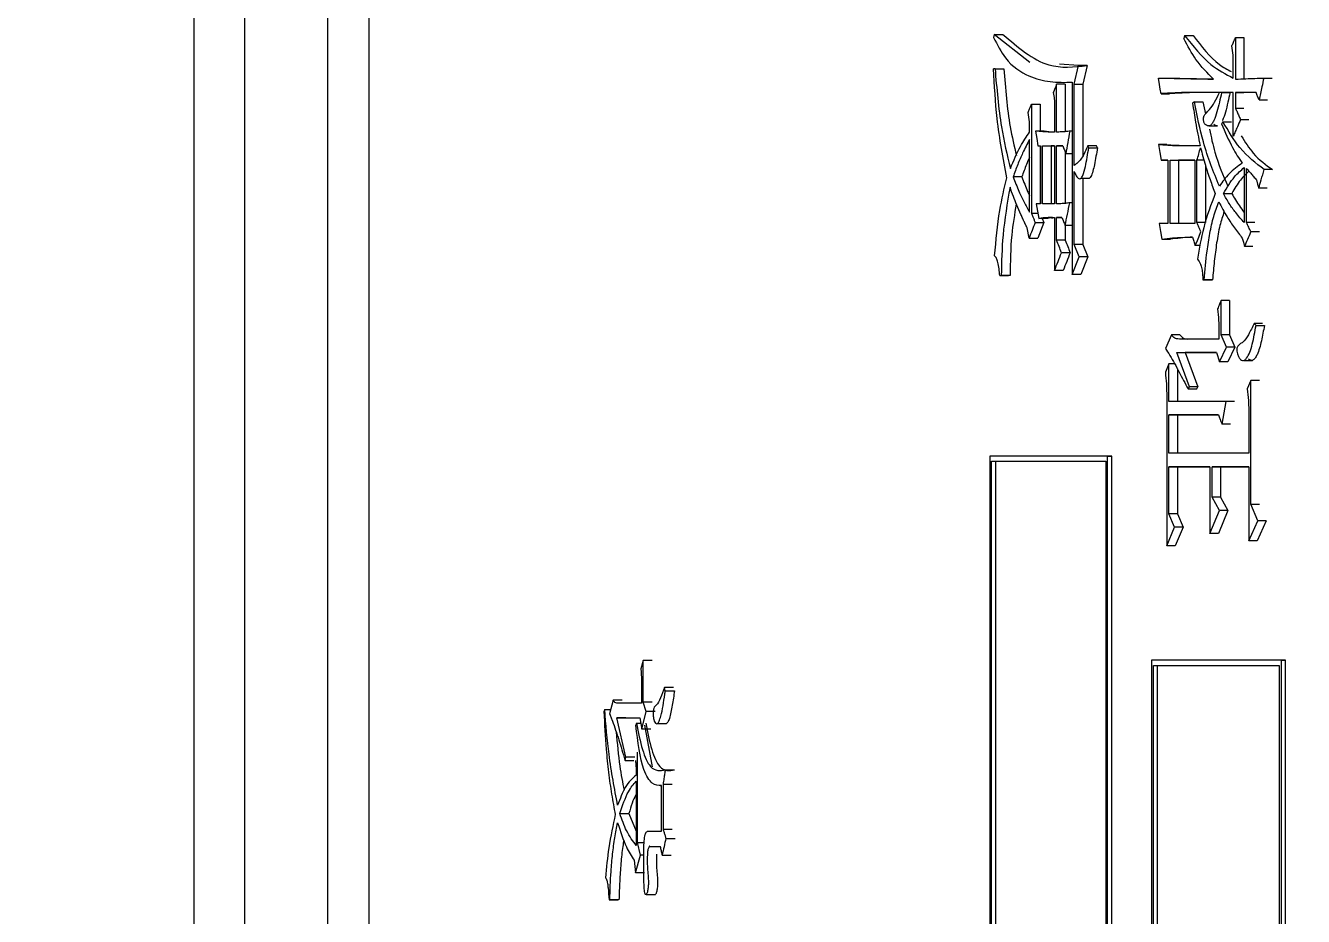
# Model space of a CAD drawing. Header units: millimetres. Extents: x 2160 to 4596, y 811 to 2534.
# Drawn here: x 3240.72 to 3254.02, y 1488.88 to 1498.15 of the extents above; entities that cross this region are included whole.
import ezdxf

# ---------------------------------------------------------------- set-up
doc = ezdxf.new("R2010")
doc.units = ezdxf.units.MM

msp = doc.modelspace()

# ---------------------------------------------------------------- linework, layer by layer
at = {"color": 7, "linetype": 'Continuous', "lineweight": 25}
for p, q in [((3242.468, 1507.302), (3242.468, 1477.996)), ((3243, 1478.269), (3242.998, 1507.007)), ((3243.865, 1478.714), (3243.862, 1507.006)), ((3244.29, 1505.833), (3244.29, 1478.932)), ((3250.8, 1498.055), (3250.792, 1498.022)), ((3251.169, 1497.764), (3250.8, 1498.055)), ((3250.8, 1498.055), (3250.891, 1498.055)), ((3252.782, 1498.044), (3252.772, 1498.012)), ((3252.782, 1498.044), (3252.87, 1498.044)), ((3253.312, 1498.023), (3253.312, 1497.59)), ((3253.312, 1498.023), (3253.399, 1498.023)), ((3253.399, 1498.023), (3253.399, 1497.593)), ((3253.288, 1497.839), (3253.274, 1497.936)), ((3251.676, 1497.73), (3251.478, 1497.744)), ((3253.288, 1497.601), (3253.288, 1497.839)), ((3250.808, 1497.698), (3250.792, 1497.698)), ((3250.808, 1497.698), (3250.899, 1497.698)), ((3251.633, 1497.536), (3251.676, 1497.73)), ((3251.766, 1497.73), (3251.676, 1497.73)), ((3251.766, 1497.73), (3251.723, 1497.536)), ((3251.449, 1497.038), (3251.449, 1497.536)), ((3251.539, 1497.536), (3251.539, 1497.043)), ((3251.611, 1497.557), (3251.611, 1495.556)), ((3251.633, 1496.692), (3251.633, 1497.536)), ((3251.633, 1497.536), (3251.723, 1497.536)), ((3251.723, 1497.536), (3251.723, 1496.791)), ((3252.508, 1497.601), (3252.597, 1497.601)), ((3253.606, 1497.601), (3253.693, 1497.601)), ((3251.428, 1497.352), (3251.428, 1497.038)), ((3252.536, 1497.438), (3252.624, 1497.438)), ((3253.143, 1497.449), (3252.763, 1497.449)), ((3252.852, 1497.449), (3252.763, 1497.449)), ((3253.165, 1497.449), (3252.852, 1497.449)), ((3252.883, 1497.352), (3252.864, 1497.341)), ((3252.883, 1497.352), (3252.971, 1497.352)), ((3252.971, 1497.352), (3253, 1497.23)), ((3253.288, 1497.449), (3253.166, 1497.449)), ((3253.166, 1497.449), (3253.254, 1497.449)), ((3253.288, 1497.449), (3253.254, 1497.449)), ((3253.288, 1496.995), (3253.288, 1497.449)), ((3253.525, 1497.449), (3253.312, 1497.449)), ((3253.312, 1497.449), (3253.312, 1497.287)), ((3253.312, 1497.449), (3253.399, 1497.449)), ((3253.525, 1497.449), (3253.399, 1497.449)), ((3253.558, 1497.373), (3253.645, 1497.373)), ((3251.167, 1497.146), (3251.154, 1497.244)), ((3251.188, 1497.33), (3251.188, 1496.194)), ((3251.188, 1497.33), (3251.278, 1497.33)), ((3251.278, 1497.33), (3251.278, 1497.049)), ((3253.312, 1497.287), (3253.399, 1497.287)), ((3251.167, 1497.038), (3251.167, 1497.146)), ((3253.035, 1497.103), (3253.124, 1497.103)), ((3253.18, 1497.146), (3253.268, 1497.146)), ((3253.363, 1497.168), (3253.451, 1497.168)), ((3251.167, 1496.205), (3251.167, 1496.962)), ((3251.32, 1497.049), (3251.23, 1497.049)), ((3251.611, 1497.049), (3251.59, 1497.049)), ((3253.374, 1496.995), (3253.376, 1496.995)), ((3251.255, 1496.897), (3251.28, 1496.897)), ((3251.255, 1496.897), (3251.28, 1496.897)), ((3251.278, 1496.897), (3251.278, 1496.292)), ((3251.28, 1496.897), (3251.28, 1496.292)), ((3251.301, 1496.897), (3251.428, 1496.897)), ((3251.301, 1496.292), (3251.301, 1496.897)), ((3251.301, 1496.897), (3251.391, 1496.897)), ((3251.428, 1496.897), (3251.391, 1496.897)), ((3251.391, 1496.897), (3251.391, 1496.292)), ((3251.428, 1496.897), (3251.428, 1496.292)), ((3251.449, 1496.897), (3251.513, 1496.897)), ((3251.449, 1496.292), (3251.449, 1496.897)), ((3251.513, 1496.897), (3251.449, 1496.897)), ((3251.539, 1496.831), (3251.539, 1496.296)), ((3251.611, 1496.811), (3251.547, 1496.811)), ((3251.784, 1496.876), (3251.775, 1496.897)), ((3251.865, 1496.897), (3251.775, 1496.897)), ((3251.784, 1496.876), (3251.874, 1496.876)), ((3251.874, 1496.876), (3251.865, 1496.897)), ((3252.597, 1496.908), (3252.508, 1496.908)), ((3252.597, 1496.908), (3252.682, 1496.902)), ((3252.536, 1496.746), (3252.608, 1496.746)), ((3252.608, 1496.746), (3252.536, 1496.746)), ((3252.608, 1496.746), (3252.608, 1496.086)), ((3252.631, 1496.746), (3252.887, 1496.746)), ((3252.631, 1496.086), (3252.631, 1496.746)), ((3252.631, 1496.746), (3252.719, 1496.746)), ((3252.887, 1496.746), (3252.719, 1496.746)), ((3252.719, 1496.746), (3252.719, 1496.086)), ((3252.887, 1496.746), (3252.887, 1496.086)), ((3252.91, 1496.097), (3252.91, 1496.746)), ((3252.983, 1496.746), (3252.91, 1496.746)), ((3252.999, 1496.692), (3252.999, 1496.097)), ((3251.087, 1496.573), (3250.997, 1496.573)), ((3251.633, 1495.87), (3251.633, 1496.627)), ((3251.702, 1496.559), (3251.792, 1496.559)), ((3251.723, 1496.559), (3251.723, 1495.87)), ((3253.401, 1496.67), (3253.401, 1496.097)), ((3253.425, 1496.097), (3253.425, 1496.66)), ((3253.698, 1496.649), (3253.61, 1496.649)), ((3253.64, 1496.454), (3253.553, 1496.454)), ((3251.28, 1496.292), (3251.238, 1496.292)), ((3251.428, 1496.292), (3251.301, 1496.292)), ((3251.611, 1496.303), (3251.586, 1496.303)), ((3251.188, 1496.194), (3251.254, 1496.194)), ((3251.428, 1496.151), (3251.428, 1495.599)), ((3251.449, 1496.151), (3251.504, 1496.151)), ((3251.449, 1495.913), (3251.449, 1496.151)), ((3251.504, 1496.151), (3251.449, 1496.151)), ((3251.163, 1495.935), (3251.142, 1496.043)), ((3251.225, 1496.097), (3251.316, 1496.097)), ((3251.316, 1496.097), (3251.253, 1495.935)), ((3251.354, 1496.14), (3251.263, 1496.14)), ((3251.299, 1496.14), (3251.316, 1496.097)), ((3251.611, 1496.065), (3251.539, 1496.065)), ((3251.539, 1496.065), (3251.539, 1495.913)), ((3252.608, 1496.086), (3252.518, 1496.086)), ((3252.887, 1496.086), (3252.631, 1496.086)), ((3251.163, 1495.935), (3251.253, 1495.935)), ((3251.539, 1495.913), (3251.449, 1495.913)), ((3252.545, 1495.924), (3252.633, 1495.924)), ((3253.56, 1496), (3253.472, 1496)), ((3251.59, 1495.783), (3251.5, 1495.783)), ((3251.685, 1495.74), (3251.633, 1495.87)), ((3251.723, 1495.87), (3251.633, 1495.87)), ((3251.723, 1495.87), (3251.774, 1495.74)), ((3252.943, 1495.859), (3252.892, 1495.859)), ((3253.493, 1495.848), (3253.406, 1495.848)), ((3251.611, 1495.556), (3251.685, 1495.74)), ((3251.774, 1495.74), (3251.685, 1495.74)), ((3251.774, 1495.74), (3251.701, 1495.556)), ((3250.857, 1495.545), (3250.873, 1495.545)), ((3250.857, 1495.545), (3250.948, 1495.545)), ((3250.964, 1495.545), (3250.873, 1495.545)), ((3251.701, 1495.556), (3251.611, 1495.556)), ((3252.971, 1495.502), (3252.984, 1495.502)), ((3252.971, 1495.502), (3253.059, 1495.502)), ((3253.073, 1495.502), (3252.984, 1495.502)), ((3253.161, 1494.929), (3253.161, 1495.286)), ((3253.249, 1495.286), (3253.161, 1495.286)), ((3253.249, 1495.286), (3253.249, 1494.929)), ((3253.138, 1494.983), (3253.138, 1494.885)), ((3253.593, 1495.048), (3253.506, 1495.048)), ((3253.525, 1495.026), (3253.612, 1495.026)), ((3252.645, 1494.929), (3252.581, 1494.788)), ((3253.138, 1494.885), (3252.727, 1494.885)), ((3252.815, 1494.885), (3252.727, 1494.885)), ((3253.217, 1494.799), (3253.161, 1494.929)), ((3253.249, 1494.929), (3253.161, 1494.929)), ((3253.249, 1494.929), (3253.305, 1494.799)), ((3252.699, 1494.745), (3253.115, 1494.745)), ((3252.832, 1494.388), (3252.699, 1494.745)), ((3252.699, 1494.745), (3252.788, 1494.745)), ((3253.115, 1494.745), (3252.788, 1494.745)), ((3252.788, 1494.745), (3252.92, 1494.388)), ((3253.115, 1494.745), (3253.143, 1494.648)), ((3253.143, 1494.648), (3253.217, 1494.799)), ((3253.305, 1494.799), (3253.217, 1494.799)), ((3253.305, 1494.799), (3253.23, 1494.648)), ((3252.617, 1494.626), (3252.581, 1494.539)), ((3252.617, 1494.236), (3252.617, 1494.626)), ((3252.677, 1494.626), (3252.617, 1494.626)), ((3252.706, 1494.574), (3252.706, 1494.236)), ((3253.23, 1494.648), (3253.143, 1494.648)), ((3253.4, 1494.663), (3253.488, 1494.663)), ((3253.472, 1494.453), (3253.434, 1494.366)), ((3253.472, 1493.166), (3253.472, 1494.453)), ((3253.56, 1494.453), (3253.472, 1494.453)), ((3252.595, 1494.323), (3252.595, 1492.733)), ((3252.818, 1494.366), (3252.832, 1494.388)), ((3252.818, 1494.366), (3252.907, 1494.366)), ((3252.92, 1494.388), (3252.832, 1494.388)), ((3252.907, 1494.366), (3252.92, 1494.388)), ((3253.213, 1494.236), (3252.617, 1494.236)), ((3253.171, 1493.998), (3253.213, 1494.236)), ((3253.301, 1494.236), (3253.213, 1494.236)), ((3253.449, 1494.15), (3253.449, 1493.696)), ((3252.617, 1494.096), (3253.133, 1494.096)), ((3252.617, 1493.696), (3252.617, 1494.096)), ((3252.706, 1494.096), (3252.617, 1494.096)), ((3253.133, 1494.096), (3252.706, 1494.096)), ((3252.706, 1494.096), (3252.706, 1493.696)), ((3253.258, 1493.998), (3253.171, 1493.998)), ((3250.8, 1493.665), (3250.754, 1493.665)), ((3250.754, 1493.665), (3250.754, 1482.003)), ((3252.025, 1493.665), (3250.8, 1493.665)), ((3251.98, 1493.665), (3252.025, 1493.665)), ((3251.98, 1482.56), (3251.98, 1493.665)), ((3252.025, 1482.579), (3252.025, 1493.665)), ((3253.449, 1493.696), (3252.617, 1493.696)), ((3250.773, 1482.011), (3250.773, 1493.615)), ((3250.773, 1493.615), (3250.818, 1493.615)), ((3250.818, 1482.033), (3250.818, 1493.615)), ((3251.96, 1493.615), (3251.96, 1482.552)), ((3252.617, 1493.555), (3253.045, 1493.555)), ((3252.617, 1493.068), (3252.617, 1493.555)), ((3252.706, 1493.555), (3252.617, 1493.555)), ((3253.045, 1493.555), (3252.706, 1493.555)), ((3252.706, 1493.555), (3252.706, 1493.068)), ((3253.045, 1493.555), (3253.045, 1492.863)), ((3253.068, 1493.555), (3253.449, 1493.555)), ((3253.068, 1493.241), (3253.068, 1493.555)), ((3253.156, 1493.555), (3253.068, 1493.555)), ((3253.449, 1493.555), (3253.156, 1493.555)), ((3253.156, 1493.555), (3253.156, 1493.241)), ((3253.449, 1493.555), (3253.449, 1492.787)), ((3253.143, 1493.101), (3253.068, 1493.241)), ((3253.156, 1493.241), (3253.068, 1493.241)), ((3253.156, 1493.241), (3253.23, 1493.101)), ((3253.045, 1492.863), (3253.143, 1493.101)), ((3253.23, 1493.101), (3253.133, 1492.863)), ((3253.23, 1493.101), (3253.143, 1493.101)), ((3253.544, 1492.992), (3253.472, 1493.166)), ((3253.472, 1493.166), (3253.56, 1493.166)), ((3252.676, 1492.928), (3252.617, 1493.068)), ((3252.706, 1493.068), (3252.765, 1492.928)), ((3253.449, 1492.787), (3253.544, 1492.992)), ((3253.631, 1492.992), (3253.536, 1492.787)), ((3253.631, 1492.992), (3253.544, 1492.992)), ((3252.595, 1492.733), (3252.676, 1492.928)), ((3252.765, 1492.928), (3252.676, 1492.928)), ((3252.765, 1492.928), (3252.683, 1492.733)), ((3252.683, 1492.733), (3252.595, 1492.733)), ((3247.145, 1491.539), (3247.122, 1491.453)), ((3247.145, 1491.106), (3247.145, 1491.539)), ((3252.481, 1491.543), (3252.436, 1491.543)), ((3252.436, 1491.543), (3252.436, 1482.751)), ((3253.833, 1491.543), (3252.481, 1491.543)), ((3253.789, 1483.317), (3253.79, 1491.543)), ((3253.79, 1491.543), (3253.833, 1491.543)), ((3253.833, 1483.335), (3253.833, 1491.543)), ((3252.457, 1482.76), (3252.457, 1491.487)), ((3252.457, 1491.487), (3252.501, 1491.487)), ((3252.501, 1482.778), (3252.501, 1491.487)), ((3253.767, 1491.487), (3253.767, 1483.307)), ((3247.13, 1491.236), (3247.13, 1491.096)), ((3247.462, 1491.258), (3247.367, 1491.258)), ((3247.376, 1491.225), (3247.471, 1491.225)), ((3246.833, 1491.128), (3246.796, 1490.987)), ((3246.927, 1491.128), (3246.833, 1491.128)), ((3247.13, 1491.096), (3246.872, 1491.096)), ((3246.965, 1491.096), (3246.872, 1491.096)), ((3247.176, 1491.009), (3247.145, 1491.106)), ((3246.745, 1491.031), (3246.737, 1491.009)), ((3246.745, 1491.031), (3246.807, 1491.031)), ((3247.133, 1490.825), (3247.176, 1491.009)), ((3247.27, 1491.009), (3247.176, 1491.009)), ((3246.872, 1490.944), (3247.111, 1490.944)), ((3246.965, 1490.533), (3246.872, 1490.944)), ((3246.965, 1490.944), (3246.872, 1490.944)), ((3247.077, 1490.89), (3247.068, 1490.868)), ((3247.077, 1490.89), (3247.121, 1490.89)), ((3247.111, 1490.944), (3247.133, 1490.825)), ((3247.227, 1490.825), (3247.133, 1490.825)), ((3247.244, 1490.434), (3247.164, 1490.868)), ((3247.294, 1490.885), (3247.389, 1490.885)), ((3247.088, 1489.646), (3247.088, 1490.587)), ((3246.957, 1490.501), (3246.965, 1490.533)), ((3246.957, 1490.501), (3247.05, 1490.501)), ((3247.059, 1490.533), (3246.965, 1490.533)), ((3247.376, 1490.403), (3247.471, 1490.403)), ((3247.074, 1490.284), (3247.074, 1489.614)), ((3247.322, 1490.24), (3247.338, 1490.24)), ((3247.338, 1489.765), (3247.338, 1490.241)), ((3247.353, 1490.252), (3247.353, 1489.787)), ((3246.902, 1489.949), (3246.995, 1489.949)), ((3246.998, 1489.949), (3247.074, 1489.766)), ((3247.199, 1489.765), (3247.338, 1489.765)), ((3247.353, 1489.787), (3247.447, 1489.787)), ((3247.119, 1489.516), (3247.088, 1489.646)), ((3247.088, 1489.646), (3247.155, 1489.646)), ((3247.382, 1489.689), (3247.477, 1489.689)), ((3247.065, 1489.332), (3247.119, 1489.516)), ((3247.153, 1489.516), (3247.119, 1489.516)), ((3247.153, 1489.408), (3247.153, 1489.581)), ((3247.326, 1489.603), (3247.216, 1489.603)), ((3247.311, 1489.603), (3247.216, 1489.603)), ((3247.344, 1489.516), (3247.438, 1489.516)), ((3247.051, 1489.462), (3247.065, 1489.332)), ((3247.159, 1489.332), (3247.065, 1489.332)), ((3247.178, 1489.107), (3247.273, 1489.107)), ((3246.79, 1489.051), (3246.798, 1489.051)), ((3246.79, 1489.051), (3246.883, 1489.051)), ((3246.892, 1489.051), (3246.798, 1489.051))]:
    msp.add_line(p, q, dxfattribs=at)
at = {"color": 7, "linetype": 'Continuous', "lineweight": 25, "flags": 128}
for points in [[(3251.539, 1497.536), (3251.516, 1497.536), (3251.494, 1497.536), (3251.449, 1497.536)], [(3252.536, 1497.438), (3252.528, 1497.485), (3252.52, 1497.532), (3252.508, 1497.601)], [(3251.415, 1497.449), (3251.422, 1497.4), (3251.428, 1497.352)], [(3253.18, 1497.146), (3253.177, 1497.141), (3253.171, 1497.133), (3253.166, 1497.125)], [(3251.23, 1497.049), (3251.242, 1496.973), (3251.255, 1496.897)], [(3252.508, 1496.908), (3252.522, 1496.827), (3252.536, 1496.746)], [(3253.529, 1496.541), (3253.541, 1496.497), (3253.553, 1496.454)], [(3251.238, 1496.292), (3251.251, 1496.216), (3251.263, 1496.14)], [(3253.185, 1496.4), (3253.208, 1496.4), (3253.231, 1496.4), (3253.273, 1496.4)], [(3252.518, 1496.086), (3252.531, 1496.005), (3252.545, 1495.924)], [(3252.999, 1496.097), (3252.955, 1496.097), (3252.91, 1496.097)], [(3253.512, 1496.097), (3253.469, 1496.097), (3253.425, 1496.097)], [(3253.382, 1495.935), (3253.394, 1495.892), (3253.406, 1495.848)], [(3251.518, 1495.599), (3251.473, 1495.599), (3251.428, 1495.599)], [(3252.733, 1494.929), (3252.711, 1494.929), (3252.688, 1494.929), (3252.645, 1494.929)], [(3252.706, 1493.068), (3252.662, 1493.068), (3252.617, 1493.068)], [(3253.133, 1492.863), (3253.089, 1492.863), (3253.045, 1492.863)], [(3253.536, 1492.787), (3253.492, 1492.787), (3253.449, 1492.787)], [(3247.239, 1491.539), (3247.216, 1491.539), (3247.192, 1491.539), (3247.145, 1491.539)], [(3247.376, 1491.225), (3247.372, 1491.242), (3247.367, 1491.258)], [(3247.239, 1491.106), (3247.193, 1491.106), (3247.145, 1491.106)], [(3247.353, 1490.252), (3247.377, 1490.252), (3247.401, 1490.252), (3247.447, 1490.252)]]:
    msp.add_lwpolyline(points, dxfattribs=at)
at = {"color": 7, "linetype": 'Continuous', "lineweight": 25}
msp.add_open_spline([(3235.107, 1488.974), (3235.193, 1490.534), (3235.364, 1493.653), (3236.752, 1498.15), (3238.86, 1502.358), (3240.894, 1504.729), (3241.911, 1505.915)], degree=3, dxfattribs=at)
for points, knots in [([(3250.792, 1498.022), (3250.832, 1497.947), (3250.939, 1497.746), (3251.147, 1497.616), (3251.382, 1497.552), (3251.535, 1497.556), (3251.611, 1497.557)], [0, 0, 0, 0, 0.180534, 0.481185, 0.738841, 1, 1, 1, 1]), ([(3250.891, 1498.055), (3251.046, 1497.921), (3251.324, 1497.682), (3251.631, 1497.716), (3251.766, 1497.73)], [0, 0, 0, 0, 0.560047, 1, 1, 1, 1]), ([(3253.082, 1497.59), (3253.019, 1497.652), (3252.906, 1497.763), (3252.814, 1497.935), (3252.772, 1498.012)], [0, 0, 0, 0, 0.556097, 1, 1, 1, 1]), ([(3252.782, 1498.044), (3252.87, 1497.933), (3253.028, 1497.735), (3253.209, 1497.642), (3253.288, 1497.601)], [0, 0, 0, 0, 0.562636, 1, 1, 1, 1]), ([(3252.87, 1498.044), (3252.958, 1497.93), (3253.082, 1497.769), (3253.225, 1497.69), (3253.267, 1497.668)], [0, 0, 0, 0, 0.707821, 1, 1, 1, 1]), ([(3253.274, 1497.936), (3253.279, 1497.948), (3253.288, 1497.969), (3253.301, 1497.998), (3253.308, 1498.014), (3253.312, 1498.023)], [0, 0, 0, 0, 0.428361, 0.714181, 1, 1, 1, 1]), ([(3250.931, 1496.562), (3250.893, 1496.765), (3250.824, 1497.129), (3250.802, 1497.523), (3250.792, 1497.698)], [0, 0, 0, 0, 0.557128, 1, 1, 1, 1]), ([(3250.808, 1497.698), (3250.826, 1497.492), (3250.857, 1497.126), (3250.934, 1496.801), (3250.968, 1496.66)], [0, 0, 0, 0, 0.563872, 1, 1, 1, 1]), ([(3250.899, 1497.698), (3250.916, 1497.491), (3250.942, 1497.174), (3251.007, 1496.892), (3251.03, 1496.795)], [0, 0, 0, 0, 0.652752, 1, 1, 1, 1]), ([(3251.449, 1497.536), (3251.443, 1497.521), (3251.432, 1497.492), (3251.421, 1497.464), (3251.415, 1497.449)], [0, 0, 0, 0, 0.499999, 1, 1, 1, 1]), ([(3252.508, 1497.601), (3252.544, 1497.6), (3252.656, 1497.598), (3252.847, 1497.594), (3253.004, 1497.591), (3253.082, 1497.59)], [0, 0, 0, 0, 0.188404, 0.594194, 1, 1, 1, 1]), ([(3252.597, 1497.601), (3252.633, 1497.6), (3252.745, 1497.598), (3252.905, 1497.595), (3253.032, 1497.592), (3253.081, 1497.591)], [0, 0, 0, 0, 0.22316, 0.703037, 1, 1, 1, 1]), ([(3253.312, 1497.59), (3253.347, 1497.591), (3253.414, 1497.594), (3253.512, 1497.597), (3253.574, 1497.6), (3253.606, 1497.601)], [0, 0, 0, 0, 0.365313, 0.682655, 1, 1, 1, 1]), ([(3253.606, 1497.601), (3253.599, 1497.57), (3253.588, 1497.516), (3253.572, 1497.441), (3253.563, 1497.396), (3253.558, 1497.373)], [0, 0, 0, 0, 0.4083, 0.70415, 1, 1, 1, 1]), ([(3252.763, 1497.449), (3252.762, 1497.449), (3252.759, 1497.449), (3252.754, 1497.449), (3252.75, 1497.449), (3252.746, 1497.448), (3252.743, 1497.448), (3252.739, 1497.448), (3252.736, 1497.448), (3252.732, 1497.448), (3252.728, 1497.448), (3252.724, 1497.447), (3252.721, 1497.447), (3252.717, 1497.447), (3252.713, 1497.447), (3252.709, 1497.447), (3252.704, 1497.446), (3252.7, 1497.446), (3252.696, 1497.446), (3252.692, 1497.446), (3252.686, 1497.446), (3252.68, 1497.445), (3252.675, 1497.445), (3252.671, 1497.445), (3252.664, 1497.444), (3252.658, 1497.444), (3252.652, 1497.444), (3252.647, 1497.444), (3252.643, 1497.443), (3252.639, 1497.443), (3252.635, 1497.443), (3252.629, 1497.443), (3252.623, 1497.443), (3252.618, 1497.442), (3252.615, 1497.442), (3252.611, 1497.442), (3252.607, 1497.442), (3252.604, 1497.442), (3252.6, 1497.441), (3252.596, 1497.441), (3252.593, 1497.441), (3252.589, 1497.441), (3252.586, 1497.441), (3252.582, 1497.441), (3252.579, 1497.44), (3252.575, 1497.44), (3252.572, 1497.44), (3252.568, 1497.44), (3252.565, 1497.44), (3252.561, 1497.44), (3252.558, 1497.439), (3252.554, 1497.439), (3252.551, 1497.439), (3252.547, 1497.439), (3252.544, 1497.439), (3252.54, 1497.439), (3252.537, 1497.438), (3252.536, 1497.438)], [0, 0, 0, 0, 0.020805, 0.04161, 0.062415, 0.072817, 0.093622, 0.104024, 0.114427, 0.135232, 0.156036, 0.166439, 0.187244, 0.197646, 0.218451, 0.239256, 0.260061, 0.280866, 0.291268, 0.312073, 0.332878, 0.374488, 0.38489, 0.405695, 0.4265, 0.468109, 0.488914, 0.509719, 0.530524, 0.540926, 0.561731, 0.582536, 0.624146, 0.634548, 0.655353, 0.665756, 0.686561, 0.696963, 0.717768, 0.72817, 0.748975, 0.759378, 0.780182, 0.790585, 0.81139, 0.821792, 0.842597, 0.852999, 0.873804, 0.884207, 0.905012, 0.915414, 0.936219, 0.946621, 0.967426, 0.977829, 1, 1, 1, 1]), ([(3252.852, 1497.449), (3252.826, 1497.448), (3252.776, 1497.446), (3252.7, 1497.442), (3252.649, 1497.44), (3252.624, 1497.438)], [0, 0, 0, 0, 0.333311, 0.666655, 1, 1, 1, 1]), ([(3253.143, 1496.476), (3253.083, 1496.623), (3252.976, 1496.889), (3252.911, 1497.21), (3252.883, 1497.352)], [0, 0, 0, 0, 0.555385, 1, 1, 1, 1]), ([(3253.166, 1497.449), (3253.159, 1497.416), (3253.137, 1497.314), (3253.107, 1497.196), (3253.067, 1497.123), (3253.044, 1497.1), (3253.019, 1497.104), (3253.001, 1497.113), (3252.988, 1497.128), (3252.982, 1497.143), (3252.978, 1497.16), (3252.978, 1497.179), (3252.98, 1497.196), (3252.988, 1497.216), (3253.009, 1497.241), (3253.046, 1497.281), (3253.097, 1497.346), (3253.127, 1497.414), (3253.143, 1497.449)], [0, 0, 0, 0, 0.104454, 0.314535, 0.36541, 0.416687, 0.46169, 0.509284, 0.529555, 0.546771, 0.564035, 0.580952, 0.598427, 0.614259, 0.652193, 0.737824, 0.866635, 1, 1, 1, 1]), ([(3253.254, 1497.449), (3253.247, 1497.416), (3253.224, 1497.315), (3253.201, 1497.207), (3253.174, 1497.159), (3253.174, 1497.159)], [0, 0, 0, 0, 0.330798, 0.996109, 1, 1, 1, 1]), ([(3253.558, 1497.373), (3253.552, 1497.386), (3253.541, 1497.411), (3253.53, 1497.437), (3253.525, 1497.449)], [0, 0, 0, 0, 0.500001, 1, 1, 1, 1]), ([(3251.154, 1497.244), (3251.159, 1497.256), (3251.167, 1497.277), (3251.178, 1497.305), (3251.185, 1497.322), (3251.188, 1497.33)], [0, 0, 0, 0, 0.428361, 0.714181, 1, 1, 1, 1]), ([(3252.864, 1497.341), (3252.875, 1497.274), (3252.891, 1497.165), (3252.918, 1497.018), (3252.935, 1496.938), (3252.943, 1496.898)], [0, 0, 0, 0, 0.447142, 0.723428, 1, 1, 1, 1]), ([(3253.312, 1497.287), (3253.317, 1497.274), (3253.328, 1497.248), (3253.346, 1497.209), (3253.357, 1497.182), (3253.363, 1497.168)], [0, 0, 0, 0, 0.314654, 0.657326, 1, 1, 1, 1]), ([(3253.124, 1497.105), (3253.118, 1497.104), (3253.105, 1497.103), (3253.092, 1497.113), (3253.085, 1497.119)], [0, 0, 0, 0, 0.395285, 1, 1, 1, 1]), ([(3253.166, 1497.125), (3253.203, 1497.039), (3253.268, 1496.886), (3253.347, 1496.766), (3253.382, 1496.714)], [0, 0, 0, 0, 0.56336, 1, 1, 1, 1]), ([(3253.61, 1496.649), (3253.523, 1496.715), (3253.365, 1496.833), (3253.237, 1497.05), (3253.18, 1497.146)], [0, 0, 0, 0, 0.555743, 1, 1, 1, 1]), ([(3253.363, 1497.168), (3253.352, 1497.143), (3253.334, 1497.102), (3253.309, 1497.044), (3253.295, 1497.011), (3253.288, 1496.995)], [0, 0, 0, 0, 0.432645, 0.716322, 1, 1, 1, 1]), ([(3250.968, 1496.66), (3251.002, 1496.74), (3251.062, 1496.883), (3251.135, 1496.991), (3251.167, 1497.038)], [0, 0, 0, 0, 0.56329, 1, 1, 1, 1]), ([(3251.167, 1496.962), (3251.143, 1496.916), (3251.1, 1496.833), (3251.043, 1496.703), (3251.012, 1496.616), (3250.997, 1496.573)], [0, 0, 0, 0, 0.391375, 0.694883, 1, 1, 1, 1]), ([(3251.428, 1497.038), (3251.412, 1497.038), (3251.371, 1497.039), (3251.305, 1497.041), (3251.255, 1497.046), (3251.23, 1497.049)], [0, 0, 0, 0, 0.2395488, 0.6196988, 1, 1, 1, 1]), ([(3251.32, 1497.049), (3251.351, 1497.046), (3251.387, 1497.042), (3251.423, 1497.04), (3251.428, 1497.04)], [0, 0, 0, 0, 0.877899, 1, 1, 1, 1]), ([(3251.59, 1497.049), (3251.575, 1497.047), (3251.544, 1497.043), (3251.497, 1497.04), (3251.465, 1497.039), (3251.449, 1497.038)], [0, 0, 0, 0, 0.317979, 0.65893, 1, 1, 1, 1]), ([(3251.547, 1496.811), (3251.554, 1496.851), (3251.569, 1496.93), (3251.583, 1497.009), (3251.59, 1497.049)], [0, 0, 0, 0, 0.499999, 1, 1, 1, 1]), ([(3253.04, 1497.068), (3253.057, 1496.987), (3253.105, 1496.769), (3253.182, 1496.589), (3253.231, 1496.476)], [0, 0, 0, 0, 0.371286, 1, 1, 1, 1]), ([(3253.371, 1496.999), (3253.411, 1496.935), (3253.51, 1496.78), (3253.628, 1496.697), (3253.698, 1496.649)], [0, 0, 0, 0, 0.415618, 1, 1, 1, 1]), ([(3320.9, 1496.939), (3318.34, 1496.915), (3314.76, 1496.88), (3309.49, 1496.601), (3305.026, 1496.266), (3299.71, 1495.7), (3294.141, 1494.927), (3288.327, 1493.917), (3282.356, 1492.661), (3276.28, 1491.15), (3270.142, 1489.379), (3263.977, 1487.345), (3257.813, 1485.046), (3251.677, 1482.48), (3245.589, 1479.65), (3239.569, 1476.556), (3233.636, 1473.202), (3227.807, 1469.589), (3222.097, 1465.724), (3216.522, 1461.61), (3211.095, 1457.253), (3205.829, 1452.658), (3200.738, 1447.834), (3195.833, 1442.786), (3191.126, 1437.523), (3186.628, 1432.053), (3182.35, 1426.385), (3178.301, 1420.528), (3174.491, 1414.491), (3170.93, 1408.285), (3167.625, 1401.921), (3164.584, 1395.408), (3161.815, 1388.759), (3159.324, 1381.984), (3157.119, 1375.097), (3155.204, 1368.108), (3153.586, 1361.03), (3152.268, 1353.877), (3151.255, 1346.66), (3150.55, 1339.392), (3150.158, 1332.088), (3150.079, 1324.76), (3150.316, 1317.422), (3150.87, 1310.088), (3151.742, 1302.77), (3152.932, 1295.483), (3154.44, 1288.24), (3156.265, 1281.056), (3158.406, 1273.943), (3160.86, 1266.915), (3163.625, 1259.987), (3166.697, 1253.171), (3170.074, 1246.48), (3173.752, 1239.928), (3177.726, 1233.528), (3181.991, 1227.293), (3186.542, 1221.235), (3191.374, 1215.366), (3196.481, 1209.7), (3201.857, 1204.247), (3207.304, 1199.2), (3212.778, 1194.547), (3218.236, 1190.278), (3223.861, 1186.236), (3229.642, 1182.427), (3235.57, 1178.859), (3241.632, 1175.537), (3247.818, 1172.467), (3254.114, 1169.653), (3260.508, 1167.101), (3266.983, 1164.815), (3273.521, 1162.799), (3280.096, 1161.057), (3286.669, 1159.592), (3293.163, 1158.41), (3299.452, 1157.513), (3304.976, 1156.93), (3309.859, 1156.562), (3314.683, 1156.322), (3320.657, 1156.205), (3326.174, 1156.316), (3331.443, 1156.587), (3335.908, 1156.925), (3341.224, 1157.49), (3346.793, 1158.263), (3352.606, 1159.273), (3358.577, 1160.529), (3364.653, 1162.04), (3370.791, 1163.811), (3376.957, 1165.845), (3383.12, 1168.144), (3389.257, 1170.709), (3395.345, 1173.54), (3401.365, 1176.634), (3407.297, 1179.988), (3413.126, 1183.6), (3418.836, 1187.466), (3424.412, 1191.58), (3429.839, 1195.937), (3435.105, 1200.532), (3440.196, 1205.356), (3445.101, 1210.404), (3449.808, 1215.667), (3454.306, 1221.137), (3458.584, 1226.805), (3462.632, 1232.662), (3466.442, 1238.699), (3470.004, 1244.905), (3473.309, 1251.269), (3476.351, 1257.781), (3479.113, 1264.433), (3481.45, 1270.715), (3482.729, 1274.82), (3483.292, 1276.628)], [0, 0, 0, 0, 0.0102074, 0.014274, 0.021037, 0.0280561, 0.0355867, 0.0434511, 0.0515783, 0.0599113, 0.0684099, 0.0770439, 0.085791, 0.0946336, 0.1035582, 0.112554, 0.1216124, 0.1307262, 0.1398897, 0.1490979, 0.1583469, 0.1676331, 0.1769537, 0.1863062, 0.1956884, 0.2050985, 0.2145348, 0.2239961, 0.233481, 0.2429885, 0.2525178, 0.262068, 0.2716385, 0.2812287, 0.2908382, 0.3004664, 0.3101132, 0.3197782, 0.3294613, 0.3391624, 0.3488814, 0.3586183, 0.3683733, 0.3781464, 0.387938, 0.3977483, 0.4075776, 0.4174265, 0.4272956, 0.4371854, 0.4470968, 0.4570307, 0.4669882, 0.4769704, 0.486979, 0.4970156, 0.5070822, 0.5171812, 0.5273154, 0.5374882, 0.5477037, 0.5569145, 0.5661226, 0.5753266, 0.5845258, 0.5937191, 0.6029052, 0.6120821, 0.6212471, 0.6303962, 0.6395236, 0.6486197, 0.6576679, 0.6666375, 0.6754633, 0.6839789, 0.6919633, 0.6976055, 0.7035012, 0.7112199, 0.7214273, 0.7254939, 0.7322569, 0.739276, 0.7468066, 0.754671, 0.7627982, 0.7711312, 0.7796298, 0.7882638, 0.7970109, 0.8058535, 0.8147781, 0.8237739, 0.8328323, 0.8419461, 0.8511096, 0.8603178, 0.8695668, 0.878853, 0.8881736, 0.8975261, 0.9069083, 0.9163184, 0.9257547, 0.935216, 0.9447009, 0.9542084, 0.9637377, 0.9732879, 0.9828584, 0.9924486, 1, 1, 1, 1]), ([(3251.513, 1496.897), (3251.519, 1496.883), (3251.53, 1496.854), (3251.541, 1496.825), (3251.547, 1496.811)], [0, 0, 0, 0, 0.500001, 1, 1, 1, 1]), ([(3251.775, 1496.897), (3251.761, 1496.866), (3251.738, 1496.815), (3251.702, 1496.753), (3251.668, 1496.719), (3251.645, 1496.701), (3251.633, 1496.692)], [0, 0, 0, 0, 0.3455083, 0.5661755, 0.7836827, 1, 1, 1, 1]), ([(3251.633, 1496.627), (3251.64, 1496.611), (3251.653, 1496.58), (3251.677, 1496.55), (3251.703, 1496.554), (3251.729, 1496.599), (3251.757, 1496.708), (3251.773, 1496.809), (3251.784, 1496.876)], [0, 0, 0, 0, 0.119334, 0.235111, 0.326467, 0.420991, 0.617683, 1, 1, 1, 1]), ([(3251.874, 1496.876), (3251.864, 1496.816), (3251.851, 1496.732), (3251.827, 1496.632), (3251.811, 1496.58), (3251.796, 1496.564), (3251.792, 1496.559)], [0, 0, 0, 0, 0.508152, 0.710253, 0.913976, 1, 1, 1, 1]), ([(3252.943, 1496.898), (3252.941, 1496.897), (3252.938, 1496.897), (3252.934, 1496.897), (3252.931, 1496.897), (3252.928, 1496.897), (3252.925, 1496.897), (3252.921, 1496.897), (3252.917, 1496.897), (3252.913, 1496.896), (3252.91, 1496.896), (3252.907, 1496.896), (3252.904, 1496.896), (3252.9, 1496.896), (3252.896, 1496.896), (3252.892, 1496.896), (3252.889, 1496.896), (3252.886, 1496.896), (3252.883, 1496.895), (3252.88, 1496.895), (3252.877, 1496.895), (3252.873, 1496.895), (3252.869, 1496.895), (3252.865, 1496.895), (3252.861, 1496.895), (3252.856, 1496.895), (3252.85, 1496.895), (3252.844, 1496.894), (3252.838, 1496.894), (3252.83, 1496.894), (3252.822, 1496.894), (3252.814, 1496.894), (3252.808, 1496.894), (3252.802, 1496.894), (3252.796, 1496.894), (3252.79, 1496.894), (3252.782, 1496.894), (3252.774, 1496.894), (3252.766, 1496.894), (3252.76, 1496.894), (3252.754, 1496.894), (3252.749, 1496.894), (3252.743, 1496.894), (3252.735, 1496.894), (3252.727, 1496.894), (3252.719, 1496.895), (3252.713, 1496.895), (3252.707, 1496.895), (3252.701, 1496.895), (3252.695, 1496.896), (3252.687, 1496.896), (3252.679, 1496.896), (3252.671, 1496.897), (3252.665, 1496.897), (3252.66, 1496.897), (3252.654, 1496.898), (3252.648, 1496.898), (3252.64, 1496.898), (3252.632, 1496.899), (3252.624, 1496.899), (3252.618, 1496.9), (3252.612, 1496.9), (3252.606, 1496.901), (3252.6, 1496.901), (3252.595, 1496.901), (3252.587, 1496.902), (3252.579, 1496.903), (3252.571, 1496.903), (3252.565, 1496.904), (3252.559, 1496.904), (3252.553, 1496.905), (3252.545, 1496.905), (3252.538, 1496.906), (3252.53, 1496.907), (3252.524, 1496.907), (3252.517, 1496.908), (3252.512, 1496.908), (3252.508, 1496.908)], [0, 0, 0, 0, 0.0136751, 0.0205126, 0.0273502, 0.0341877, 0.0410253, 0.0478628, 0.0615379, 0.0683754, 0.075213, 0.0820505, 0.0888881, 0.0957256, 0.1094007, 0.1162382, 0.1230758, 0.1299133, 0.1367509, 0.1435884, 0.150426, 0.1572635, 0.1709386, 0.1777761, 0.1846137, 0.1982888, 0.2119638, 0.2256389, 0.239314, 0.2529891, 0.2803393, 0.2940144, 0.3076894, 0.3213645, 0.3350396, 0.3487147, 0.3623898, 0.38974, 0.4034151, 0.4170902, 0.4307653, 0.4444403, 0.4581154, 0.4717905, 0.4991407, 0.5128158, 0.5264909, 0.540166, 0.5538411, 0.5675162, 0.5811912, 0.6085414, 0.6222165, 0.6358916, 0.6495667, 0.6632418, 0.6769169, 0.6905919, 0.7179421, 0.7316172, 0.7452923, 0.7589674, 0.7726425, 0.7863176, 0.7999926, 0.8136677, 0.8410179, 0.854693, 0.8683681, 0.8820432, 0.8957182, 0.9093933, 0.9367435, 0.9504186, 0.9640937, 0.9777687, 1, 1, 1, 1]), ([(3252.879, 1496.895), (3252.851, 1496.895), (3252.811, 1496.894), (3252.734, 1496.897), (3252.698, 1496.899), (3252.684, 1496.9), (3252.68, 1496.9), (3252.68, 1496.9), (3252.68, 1496.9)], [0, 0, 0, 0, 0.525395, 0.761068, 0.896543, 0.966679, 0.996284, 1, 1, 1, 1]), ([(3252.91, 1496.746), (3252.917, 1496.768), (3252.929, 1496.811), (3252.941, 1496.854), (3252.947, 1496.876)], [0, 0, 0, 0, 0.499999, 1, 1, 1, 1]), ([(3252.947, 1496.876), (3252.964, 1496.815), (3252.994, 1496.701), (3253.046, 1496.542), (3253.082, 1496.447), (3253.101, 1496.4)], [0, 0, 0, 0, 0.365229, 0.681783, 1, 1, 1, 1]), ([(3251.167, 1496.775), (3251.156, 1496.751), (3251.128, 1496.687), (3251.103, 1496.617), (3251.087, 1496.573)], [0, 0, 0, 0, 0.3817754, 1, 1, 1, 1]), ([(3253.382, 1496.714), (3253.335, 1496.681), (3253.25, 1496.623), (3253.176, 1496.521), (3253.143, 1496.476)], [0, 0, 0, 0, 0.556662, 1, 1, 1, 1]), ([(3250.804, 1495.751), (3250.818, 1495.912), (3250.844, 1496.198), (3250.904, 1496.451), (3250.931, 1496.562)], [0, 0, 0, 0, 0.563683, 1, 1, 1, 1]), ([(3250.997, 1496.573), (3251.016, 1496.522), (3251.052, 1496.429), (3251.109, 1496.308), (3251.148, 1496.239), (3251.167, 1496.205)], [0, 0, 0, 0, 0.378477, 0.688442, 1, 1, 1, 1]), ([(3251.087, 1496.573), (3251.107, 1496.521), (3251.132, 1496.453), (3251.16, 1496.394), (3251.167, 1496.38)], [0, 0, 0, 0, 0.766507, 1, 1, 1, 1]), ([(3253.185, 1496.4), (3253.222, 1496.462), (3253.288, 1496.572), (3253.367, 1496.64), (3253.401, 1496.67)], [0, 0, 0, 0, 0.563444, 1, 1, 1, 1]), ([(3253.451, 1496.631), (3253.421, 1496.603), (3253.356, 1496.543), (3253.301, 1496.45), (3253.273, 1496.4)], [0, 0, 0, 0, 0.467546, 1, 1, 1, 1]), ([(3253.425, 1496.66), (3253.44, 1496.644), (3253.465, 1496.617), (3253.5, 1496.576), (3253.519, 1496.552), (3253.529, 1496.541)], [0, 0, 0, 0, 0.425102, 0.712508, 1, 1, 1, 1]), ([(3253.553, 1496.454), (3253.562, 1496.483), (3253.575, 1496.53), (3253.594, 1496.595), (3253.605, 1496.631), (3253.61, 1496.649)], [0, 0, 0, 0, 0.4440621, 0.722031, 1, 1, 1, 1]), ([(3250.964, 1496.465), (3250.935, 1496.3), (3250.884, 1496.005), (3250.876, 1495.687), (3250.873, 1495.545)], [0, 0, 0, 0, 0.55643, 1, 1, 1, 1]), ([(3251.142, 1496.043), (3251.14, 1496.047), (3251.137, 1496.052), (3251.134, 1496.06), (3251.131, 1496.066), (3251.128, 1496.072), (3251.125, 1496.077), (3251.123, 1496.083), (3251.12, 1496.089), (3251.117, 1496.095), (3251.114, 1496.1), (3251.112, 1496.106), (3251.108, 1496.114), (3251.104, 1496.122), (3251.101, 1496.129), (3251.098, 1496.135), (3251.095, 1496.141), (3251.093, 1496.147), (3251.09, 1496.153), (3251.085, 1496.164), (3251.066, 1496.206), (3251.023, 1496.303), (3250.987, 1496.401), (3250.964, 1496.465)], [0, 0, 0, 0, 0.028965, 0.043448, 0.057931, 0.072414, 0.086896, 0.101379, 0.115862, 0.130344, 0.144827, 0.15931, 0.173793, 0.202758, 0.217241, 0.231723, 0.246206, 0.260689, 0.275172, 0.289654, 0.347586, 0.579334, 1, 1, 1, 1]), ([(3251.029, 1496.292), (3251.011, 1496.184), (3250.971, 1495.945), (3250.967, 1495.687), (3250.964, 1495.545)], [0, 0, 0, 0, 0.450697, 1, 1, 1, 1]), ([(3251.586, 1496.303), (3251.571, 1496.3), (3251.54, 1496.296), (3251.495, 1496.293), (3251.464, 1496.292), (3251.449, 1496.292)], [0, 0, 0, 0, 0.328217, 0.664033, 1, 1, 1, 1]), ([(3251.539, 1496.065), (3251.546, 1496.104), (3251.562, 1496.184), (3251.578, 1496.263), (3251.586, 1496.303)], [0, 0, 0, 0, 0.499999, 1, 1, 1, 1]), ([(3253.101, 1496.4), (3253.057, 1496.285), (3252.978, 1496.078), (3252.934, 1495.829), (3252.915, 1495.718)], [0, 0, 0, 0, 0.554843, 1, 1, 1, 1]), ([(3252.984, 1495.502), (3252.993, 1495.602), (3253.008, 1495.766), (3253.043, 1495.985), (3253.081, 1496.162), (3253.119, 1496.263), (3253.138, 1496.313)], [0, 0, 0, 0, 0.3440816, 0.5653831, 0.7845838, 1, 1, 1, 1]), ([(3253.138, 1496.313), (3253.166, 1496.26), (3253.217, 1496.162), (3253.3, 1496.039), (3253.355, 1495.97), (3253.382, 1495.935)], [0, 0, 0, 0, 0.370244, 0.684379, 1, 1, 1, 1]), ([(3253.401, 1496.097), (3253.372, 1496.13), (3253.318, 1496.19), (3253.246, 1496.292), (3253.205, 1496.364), (3253.185, 1496.4)], [0, 0, 0, 0, 0.385333, 0.691671, 1, 1, 1, 1]), ([(3253.273, 1496.4), (3253.298, 1496.355), (3253.339, 1496.283), (3253.384, 1496.224), (3253.401, 1496.202)], [0, 0, 0, 0, 0.628454, 1, 1, 1, 1]), ([(3251.188, 1496.194), (3251.193, 1496.182), (3251.201, 1496.159), (3251.214, 1496.127), (3251.222, 1496.107), (3251.225, 1496.097)], [0, 0, 0, 0, 0.384576, 0.692287, 1, 1, 1, 1]), ([(3251.263, 1496.14), (3251.275, 1496.143), (3251.29, 1496.146), (3251.307, 1496.148), (3251.313, 1496.148), (3251.317, 1496.149), (3251.322, 1496.149), (3251.326, 1496.15), (3251.332, 1496.15), (3251.338, 1496.151), (3251.344, 1496.151), (3251.349, 1496.151), (3251.353, 1496.151), (3251.358, 1496.151), (3251.362, 1496.152), (3251.368, 1496.152), (3251.375, 1496.152), (3251.381, 1496.152), (3251.385, 1496.152), (3251.39, 1496.152), (3251.394, 1496.152), (3251.399, 1496.152), (3251.403, 1496.152), (3251.407, 1496.151), (3251.411, 1496.151), (3251.414, 1496.151), (3251.417, 1496.151), (3251.419, 1496.151), (3251.421, 1496.151), (3251.424, 1496.151), (3251.426, 1496.151), (3251.428, 1496.151)], [0, 0, 0, 0, 0.2197284, 0.2746588, 0.3021238, 0.3295888, 0.3570537, 0.3845187, 0.4119837, 0.4669139, 0.4943788, 0.5218438, 0.5493087, 0.5767736, 0.6042386, 0.6317035, 0.6866335, 0.7140984, 0.7415633, 0.7690282, 0.7964931, 0.8239581, 0.851423, 0.8788879, 0.8926203, 0.9200852, 0.9338177, 0.9475502, 0.9612826, 0.9750151, 1, 1, 1, 1]), ([(3251.395, 1496.147), (3251.393, 1496.147), (3251.39, 1496.147), (3251.381, 1496.146), (3251.369, 1496.144), (3251.359, 1496.141), (3251.354, 1496.14)], [0, 0, 0, 0, 0.142884, 0.237961, 0.618302, 1, 1, 1, 1]), ([(3251.395, 1496.147), (3251.396, 1496.147), (3251.397, 1496.147), (3251.41, 1496.148), (3251.421, 1496.149), (3251.428, 1496.149)], [0, 0, 0, 0, 0.206332, 0.536198, 1, 1, 1, 1]), ([(3251.504, 1496.151), (3251.51, 1496.137), (3251.522, 1496.108), (3251.533, 1496.079), (3251.539, 1496.065)], [0, 0, 0, 0, 0.500001, 1, 1, 1, 1]), ([(3253.194, 1496.211), (3253.178, 1496.164), (3253.144, 1496.063), (3253.114, 1495.885), (3253.089, 1495.696), (3253.078, 1495.567), (3253.073, 1495.502)], [0, 0, 0, 0, 0.22676, 0.482834, 0.740928, 1, 1, 1, 1]), ([(3251.225, 1496.097), (3251.215, 1496.07), (3251.194, 1496.016), (3251.173, 1495.962), (3251.163, 1495.935)], [0, 0, 0, 0, 0.499999, 1, 1, 1, 1]), ([(3252.952, 1496), (3252.945, 1496.016), (3252.931, 1496.048), (3252.917, 1496.081), (3252.91, 1496.097)], [0, 0, 0, 0, 0.499998, 1, 1, 1, 1]), ([(3253.472, 1496), (3253.464, 1496.016), (3253.449, 1496.048), (3253.433, 1496.081), (3253.425, 1496.097)], [0, 0, 0, 0, 0.499999, 1, 1, 1, 1]), ([(3251.5, 1495.783), (3251.492, 1495.805), (3251.475, 1495.848), (3251.458, 1495.891), (3251.449, 1495.913)], [0, 0, 0, 0, 0.500001, 1, 1, 1, 1]), ([(3251.539, 1495.913), (3251.548, 1495.891), (3251.565, 1495.848), (3251.582, 1495.805), (3251.59, 1495.783)], [0, 0, 0, 0, 0.5000001, 1, 1, 1, 1]), ([(3252.545, 1495.924), (3252.581, 1495.929), (3252.653, 1495.939), (3252.759, 1495.944), (3252.829, 1495.945), (3252.864, 1495.946)], [0, 0, 0, 0, 0.347124, 0.673492, 1, 1, 1, 1]), ([(3252.865, 1495.944), (3252.857, 1495.944), (3252.814, 1495.943), (3252.737, 1495.936), (3252.668, 1495.928), (3252.633, 1495.924)], [0, 0, 0, 0, 0.102506, 0.551171, 1, 1, 1, 1]), ([(3252.864, 1495.946), (3252.869, 1495.931), (3252.878, 1495.902), (3252.887, 1495.873), (3252.892, 1495.859)], [0, 0, 0, 0, 0.499999, 1, 1, 1, 1]), ([(3252.892, 1495.859), (3252.902, 1495.882), (3252.922, 1495.929), (3252.942, 1495.976), (3252.952, 1496)], [0, 0, 0, 0, 0.499999, 1, 1, 1, 1]), ([(3253.406, 1495.848), (3253.417, 1495.873), (3253.439, 1495.924), (3253.461, 1495.974), (3253.472, 1496)], [0, 0, 0, 0, 0.499999, 1, 1, 1, 1]), ([(3250.857, 1495.545), (3250.853, 1495.593), (3250.846, 1495.659), (3250.824, 1495.728), (3250.811, 1495.743), (3250.804, 1495.751)], [0, 0, 0, 0, 0.571287, 0.789427, 1, 1, 1, 1]), ([(3251.428, 1495.599), (3251.44, 1495.63), (3251.464, 1495.691), (3251.488, 1495.753), (3251.5, 1495.783)], [0, 0, 0, 0, 0.5, 1, 1, 1, 1]), ([(3251.59, 1495.783), (3251.578, 1495.753), (3251.554, 1495.691), (3251.53, 1495.63), (3251.518, 1495.599)], [0, 0, 0, 0, 0.499999, 1, 1, 1, 1]), ([(3252.915, 1495.718), (3252.926, 1495.702), (3252.945, 1495.675), (3252.961, 1495.617), (3252.969, 1495.561), (3252.97, 1495.522), (3252.971, 1495.502)], [0, 0, 0, 0, 0.328373, 0.548346, 0.773134, 1, 1, 1, 1]), ([(3250.964, 1495.545), (3250.961, 1495.545), (3250.956, 1495.545), (3250.95, 1495.545), (3250.948, 1495.545)], [0, 0, 0, 0, 0.56, 1, 1, 1, 1]), ([(3253.059, 1495.502), (3253.06, 1495.502), (3253.063, 1495.502), (3253.066, 1495.502), (3253.069, 1495.502), (3253.072, 1495.502), (3253.073, 1495.502)], [0, 0, 0, 0, 0.34, 0.56, 0.78, 1, 1, 1, 1]), ([(3253.161, 1495.286), (3253.156, 1495.273), (3253.147, 1495.253), (3253.135, 1495.224), (3253.127, 1495.207), (3253.124, 1495.199)], [0, 0, 0, 0, 0.42835, 0.71417, 1, 1, 1, 1]), ([(3253.124, 1495.199), (3253.129, 1495.159), (3253.137, 1495.088), (3253.138, 1495.015), (3253.138, 1494.983)], [0, 0, 0, 0, 0.558839, 1, 1, 1, 1]), ([(3253.506, 1495.048), (3253.486, 1495.008), (3253.45, 1494.935), (3253.4, 1494.855), (3253.361, 1494.837), (3253.342, 1494.821), (3253.332, 1494.807), (3253.326, 1494.792), (3253.324, 1494.777), (3253.325, 1494.755), (3253.332, 1494.727), (3253.345, 1494.694), (3253.364, 1494.671), (3253.384, 1494.659), (3253.407, 1494.664), (3253.433, 1494.691), (3253.474, 1494.772), (3253.502, 1494.896), (3253.519, 1494.993), (3253.525, 1495.026)], [0, 0, 0, 0, 0.149443, 0.274042, 0.333076, 0.362754, 0.385188, 0.398021, 0.410985, 0.42602, 0.45239, 0.493257, 0.533496, 0.57286, 0.60517, 0.651682, 0.729284, 0.908686, 1, 1, 1, 1]), ([(3253.612, 1495.026), (3253.602, 1494.973), (3253.583, 1494.865), (3253.551, 1494.746), (3253.515, 1494.685), (3253.493, 1494.662), (3253.469, 1494.659), (3253.456, 1494.67), (3253.448, 1494.677)], [0, 0, 0, 0, 0.315119, 0.632838, 0.736213, 0.840182, 0.910106, 1, 1, 1, 1]), ([(3253.525, 1495.026), (3253.521, 1495.03), (3253.515, 1495.037), (3253.509, 1495.044), (3253.506, 1495.048)], [0, 0, 0, 0, 0.5, 1, 1, 1, 1]), ([(3252.727, 1494.885), (3252.717, 1494.886), (3252.701, 1494.887), (3252.679, 1494.895), (3252.661, 1494.907), (3252.65, 1494.922), (3252.645, 1494.929)], [0, 0, 0, 0, 0.337489, 0.556536, 0.776867, 1, 1, 1, 1]), ([(3252.733, 1494.929), (3252.742, 1494.918), (3252.756, 1494.901), (3252.778, 1494.891), (3252.796, 1494.886), (3252.809, 1494.886), (3252.815, 1494.885)], [0, 0, 0, 0, 0.3429, 0.5628483, 0.7813893, 1, 1, 1, 1]), ([(3252.581, 1494.788), (3252.597, 1494.764), (3252.647, 1494.689), (3252.723, 1494.541), (3252.787, 1494.424), (3252.818, 1494.366)], [0, 0, 0, 0, 0.190523, 0.595111, 1, 1, 1, 1]), ([(3252.581, 1494.539), (3252.585, 1494.5), (3252.594, 1494.428), (3252.594, 1494.355), (3252.595, 1494.323)], [0, 0, 0, 0, 0.558835, 1, 1, 1, 1]), ([(3253.434, 1494.366), (3253.439, 1494.327), (3253.447, 1494.255), (3253.448, 1494.182), (3253.449, 1494.15)], [0, 0, 0, 0, 0.558835, 1, 1, 1, 1]), ([(3253.133, 1494.096), (3253.138, 1494.083), (3253.147, 1494.06), (3253.159, 1494.028), (3253.167, 1494.008), (3253.171, 1493.998)], [0, 0, 0, 0, 0.400149, 0.700074, 1, 1, 1, 1]), ([(3251.98, 1493.665), (3251.853, 1493.665), (3251.6, 1493.665), (3251.19, 1493.665), (3250.913, 1493.665), (3250.754, 1493.665)], [0, 0, 0, 0, 0.300081, 0.600162, 1, 1, 1, 1]), ([(3250.773, 1493.615), (3250.892, 1493.615), (3251.129, 1493.615), (3251.524, 1493.615), (3251.805, 1493.615), (3251.96, 1493.615)], [0, 0, 0, 0, 0.309921, 0.619841, 1, 1, 1, 1]), ([(3250.818, 1493.615), (3250.914, 1493.615), (3251.106, 1493.615), (3251.482, 1493.615), (3251.772, 1493.615), (3251.96, 1493.615)], [0, 0, 0, 0, 0.259657, 0.519313, 1, 1, 1, 1]), ([(3253.79, 1491.543), (3253.65, 1491.543), (3253.372, 1491.543), (3252.919, 1491.543), (3252.612, 1491.543), (3252.436, 1491.543)], [0, 0, 0, 0, 0.300081, 0.600162, 1, 1, 1, 1]), ([(3247.122, 1491.453), (3247.125, 1491.413), (3247.13, 1491.342), (3247.13, 1491.269), (3247.13, 1491.236)], [0, 0, 0, 0, 0.558839, 1, 1, 1, 1]), ([(3252.457, 1491.487), (3252.589, 1491.487), (3252.852, 1491.487), (3253.288, 1491.487), (3253.597, 1491.487), (3253.767, 1491.487)], [0, 0, 0, 0, 0.3099205, 0.6198411, 1, 1, 1, 1]), ([(3252.501, 1491.487), (3252.608, 1491.487), (3252.82, 1491.487), (3253.238, 1491.487), (3253.559, 1491.487), (3253.767, 1491.487)], [0, 0, 0, 0, 0.258503, 0.517006, 1, 1, 1, 1]), ([(3247.367, 1491.258), (3247.354, 1491.221), (3247.329, 1491.147), (3247.29, 1491.077), (3247.261, 1491.06), (3247.251, 1491.025), (3247.249, 1491.002), (3247.249, 1490.976), (3247.251, 1490.948), (3247.257, 1490.92), (3247.268, 1490.897), (3247.281, 1490.881), (3247.297, 1490.883), (3247.314, 1490.909), (3247.343, 1491.004), (3247.362, 1491.12), (3247.374, 1491.213), (3247.376, 1491.225)], [0, 0, 0, 0, 0.147264, 0.295549, 0.379238, 0.397703, 0.416178, 0.440331, 0.464931, 0.490583, 0.529382, 0.57023, 0.614805, 0.662848, 0.734386, 0.964893, 1, 1, 1, 1]), ([(3247.472, 1491.225), (3247.464, 1491.174), (3247.45, 1491.072), (3247.427, 1490.959), (3247.405, 1490.898), (3247.394, 1490.889), (3247.39, 1490.885)], [0, 0, 0, 0, 0.376936, 0.756018, 0.900931, 1, 1, 1, 1]), ([(3246.872, 1491.096), (3246.864, 1491.097), (3246.851, 1491.099), (3246.839, 1491.119), (3246.833, 1491.128)], [0, 0, 0, 0, 0.557224, 1, 1, 1, 1]), ([(3246.737, 1491.009), (3246.743, 1490.878), (3246.754, 1490.661), (3246.784, 1490.376), (3246.815, 1490.147), (3246.842, 1490.007), (3246.855, 1489.938)], [0, 0, 0, 0, 0.3437, 0.56446, 0.78335, 1, 1, 1, 1]), ([(3246.88, 1490.036), (3246.847, 1490.207), (3246.788, 1490.516), (3246.758, 1490.872), (3246.745, 1491.031)], [0, 0, 0, 0, 0.554852, 1, 1, 1, 1]), ([(3246.796, 1490.987), (3246.797, 1490.984), (3246.799, 1490.978), (3246.802, 1490.971), (3246.805, 1490.964), (3246.808, 1490.956), (3246.811, 1490.949), (3246.813, 1490.943), (3246.816, 1490.936), (3246.819, 1490.928), (3246.821, 1490.921), (3246.824, 1490.915), (3246.828, 1490.904), (3246.843, 1490.864), (3246.862, 1490.808), (3246.9, 1490.692), (3246.93, 1490.593), (3246.954, 1490.511), (3246.957, 1490.501)], [0, 0, 0, 0, 0.025377, 0.038065, 0.050754, 0.076131, 0.088819, 0.101507, 0.114196, 0.139573, 0.152261, 0.16495, 0.177638, 0.228393, 0.431466, 0.532978, 0.939243, 1, 1, 1, 1]), ([(3247.338, 1490.241), (3247.305, 1490.241), (3247.24, 1490.242), (3247.126, 1490.417), (3247.091, 1490.695), (3247.068, 1490.868)], [0, 0, 0, 0, 0.271711, 0.545564, 1, 1, 1, 1]), ([(3247.077, 1490.89), (3247.095, 1490.792), (3247.132, 1490.601), (3247.236, 1490.378), (3247.323, 1490.394), (3247.376, 1490.403)], [0, 0, 0, 0, 0.29142, 0.569226, 1, 1, 1, 1]), ([(3247.172, 1490.89), (3247.191, 1490.792), (3247.228, 1490.601), (3247.332, 1490.378), (3247.419, 1490.394), (3247.472, 1490.403)], [0, 0, 0, 0, 0.291558, 0.569369, 1, 1, 1, 1]), ([(3246.865, 1490.798), (3246.876, 1490.676), (3246.894, 1490.458), (3246.931, 1490.272), (3246.948, 1490.19)], [0, 0, 0, 0, 0.559578, 1, 1, 1, 1]), ([(3247.065, 1490.501), (3247.067, 1490.483), (3247.07, 1490.45), (3247.073, 1490.4), (3247.074, 1490.366), (3247.074, 1490.349)], [0, 0, 0, 0, 0.3484066, 0.6722881, 1, 1, 1, 1]), ([(3247.074, 1490.349), (3247.034, 1490.314), (3246.963, 1490.251), (3246.905, 1490.102), (3246.88, 1490.036)], [0, 0, 0, 0, 0.555454, 1, 1, 1, 1]), ([(3247.376, 1490.403), (3247.374, 1490.389), (3247.369, 1490.359), (3247.361, 1490.308), (3247.356, 1490.273), (3247.353, 1490.252)], [0, 0, 0, 0, 0.293208, 0.586415, 1, 1, 1, 1]), ([(3246.902, 1489.949), (3246.931, 1490.032), (3246.982, 1490.18), (3247.046, 1490.253), (3247.074, 1490.284)], [0, 0, 0, 0, 0.56317, 1, 1, 1, 1]), ([(3247.074, 1490.147), (3247.072, 1490.143), (3247.042, 1490.102), (3247.019, 1490.022), (3246.998, 1489.949)], [0, 0, 0, 0, 0.075653, 1, 1, 1, 1]), ([(3246.855, 1489.938), (3246.831, 1489.827), (3246.787, 1489.626), (3246.763, 1489.385), (3246.753, 1489.278)], [0, 0, 0, 0, 0.554975, 1, 1, 1, 1]), ([(3247.074, 1489.614), (3247.039, 1489.66), (3246.976, 1489.742), (3246.925, 1489.885), (3246.902, 1489.949)], [0, 0, 0, 0, 0.555585, 1, 1, 1, 1]), ([(3246.798, 1489.051), (3246.802, 1489.15), (3246.807, 1489.312), (3246.827, 1489.527), (3246.849, 1489.699), (3246.87, 1489.801), (3246.88, 1489.852)], [0, 0, 0, 0, 0.343988, 0.565055, 0.783969, 1, 1, 1, 1]), ([(3246.88, 1489.852), (3246.909, 1489.762), (3246.96, 1489.603), (3247.024, 1489.505), (3247.051, 1489.462)], [0, 0, 0, 0, 0.563739, 1, 1, 1, 1]), ([(3247.153, 1489.581), (3247.154, 1489.608), (3247.154, 1489.661), (3247.165, 1489.729), (3247.182, 1489.762), (3247.193, 1489.764), (3247.199, 1489.765)], [0, 0, 0, 0, 0.293529, 0.577239, 0.79045, 1, 1, 1, 1]), ([(3247.353, 1489.787), (3247.356, 1489.775), (3247.363, 1489.753), (3247.373, 1489.72), (3247.379, 1489.7), (3247.382, 1489.689)], [0, 0, 0, 0, 0.365746, 0.682872, 1, 1, 1, 1]), ([(3246.945, 1489.672), (3246.941, 1489.65), (3246.927, 1489.575), (3246.914, 1489.428), (3246.9, 1489.243), (3246.896, 1489.115), (3246.894, 1489.051)], [0, 0, 0, 0, 0.120306, 0.411451, 0.705042, 1, 1, 1, 1]), ([(3247.382, 1489.689), (3247.376, 1489.661), (3247.363, 1489.603), (3247.35, 1489.545), (3247.344, 1489.516)], [0, 0, 0, 0, 0.4999994, 1, 1, 1, 1]), ([(3247.216, 1489.603), (3247.215, 1489.604), (3247.213, 1489.606), (3247.21, 1489.608), (3247.208, 1489.606), (3247.205, 1489.599), (3247.201, 1489.587), (3247.195, 1489.575), (3247.191, 1489.549), (3247.187, 1489.478), (3247.189, 1489.362), (3247.204, 1489.244), (3247.196, 1489.163), (3247.189, 1489.129), (3247.182, 1489.11), (3247.176, 1489.104), (3247.17, 1489.106), (3247.165, 1489.113), (3247.161, 1489.127), (3247.156, 1489.166), (3247.152, 1489.263), (3247.153, 1489.349), (3247.153, 1489.408)], [0, 0, 0, 0, 0.0138, 0.025127, 0.031098, 0.037099, 0.060784, 0.089374, 0.112534, 0.153888, 0.320046, 0.483741, 0.537098, 0.589789, 0.612612, 0.635583, 0.657284, 0.674402, 0.691535, 0.721107, 0.811251, 1, 1, 1, 1]), ([(3247.285, 1489.524), (3247.285, 1489.522), (3247.281, 1489.468), (3247.285, 1489.36), (3247.3, 1489.242), (3247.291, 1489.16), (3247.284, 1489.127), (3247.278, 1489.11), (3247.275, 1489.109), (3247.274, 1489.108)], [0, 0, 0, 0, 0.018521, 0.367057, 0.710389, 0.822056, 0.932404, 0.97926, 1, 1, 1, 1]), ([(3247.344, 1489.516), (3247.341, 1489.531), (3247.335, 1489.56), (3247.329, 1489.588), (3247.326, 1489.603)], [0, 0, 0, 0, 0.5, 1, 1, 1, 1]), ([(3246.753, 1489.278), (3246.757, 1489.274), (3246.766, 1489.264), (3246.775, 1489.222), (3246.784, 1489.152), (3246.788, 1489.093), (3246.79, 1489.051)], [0, 0, 0, 0, 0.175771, 0.359485, 0.548639, 1, 1, 1, 1])]:
    msp.add_open_spline(points, degree=3, knots=knots, dxfattribs=at)

doc.saveas('drawing.dxf')
